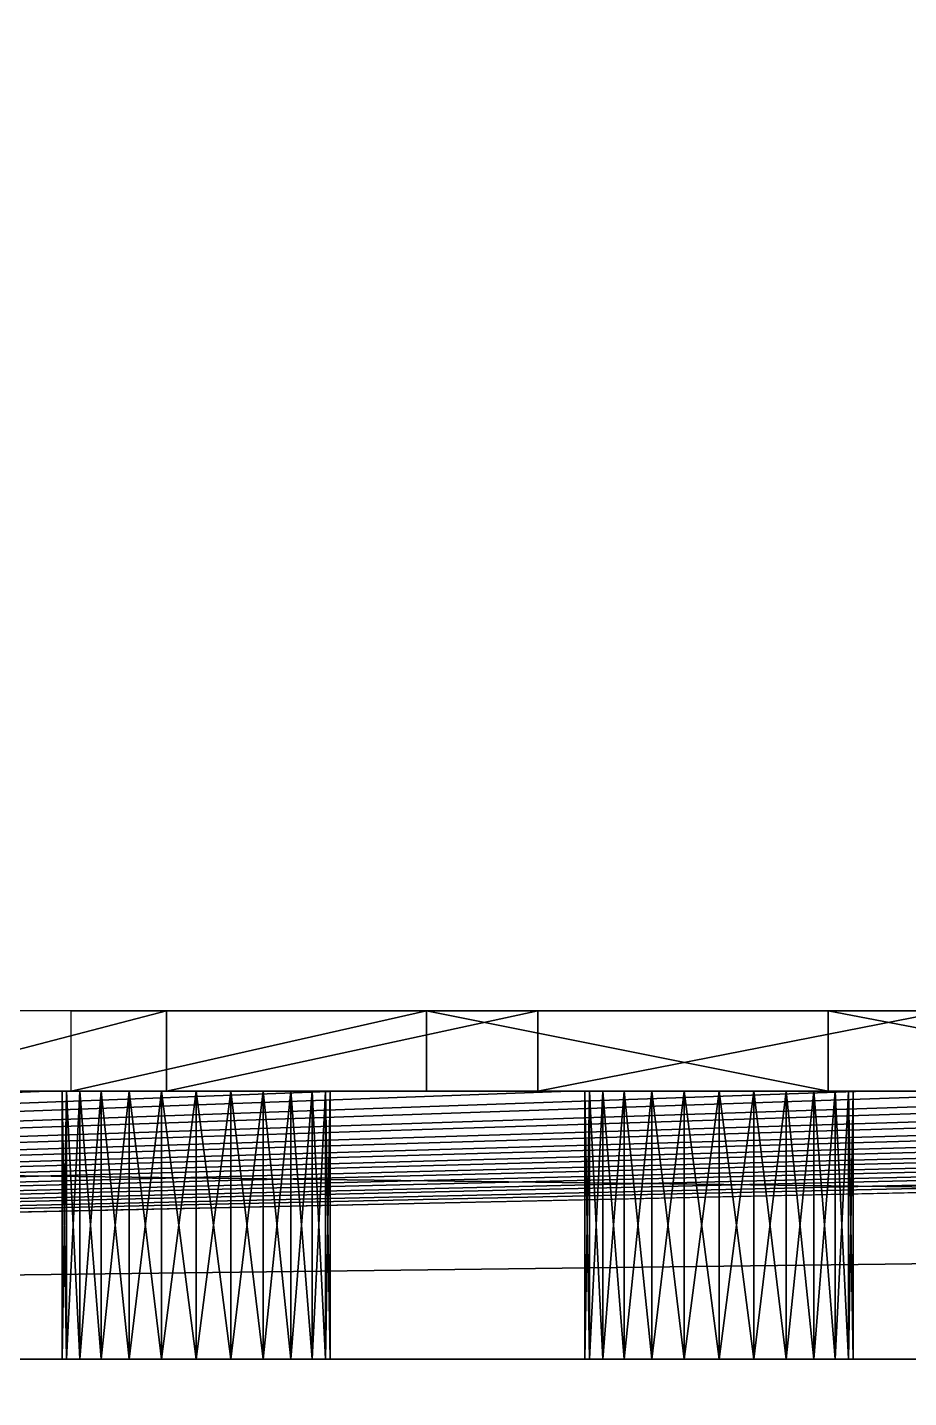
# Model space of a CAD drawing. Extents: x 51.7 to 84.8, y -43.6 to -19.8.
# Drawn here: x 66.655 to 66.984, y -42.044 to -41.533 of the extents above; entities that cross this region are included whole.
import ezdxf

# ---------------------------------------------------------------- set-up
doc = ezdxf.new("R2010")
doc.units = 0
doc.layers.get('0').update_dxf_attribs({"color": 13, "linetype": 'CONTINUOUS'})

# ---------------------------------------------------------------- blocks, each defined once
blk = doc.blocks.new('COMPONENT_1')
for p, q in [((2.52965, 3.6), (2.4429, 3.6)), ((2.63779, 3.6), (2.52965, 3.6)), ((2.52965, 3.6), (2.52965, 3.39)), ((2.72438, 3.6), (2.63779, 3.6)), ((2.63779, 3.39), (2.63779, 3.6)), ((2.8344, 3.6), (2.72438, 3.6)), ((2.72438, 3.6), (2.72438, 3.39)), ((2.91972, 3.6), (2.8344, 3.6)), ((2.8344, 3.39), (2.8344, 3.6)), ((2.57206, 3.4383, 0.1), (2.57206, 3.4383)), ((2.585, 3.44, 0.1), (2.585, 3.44)), ((2.59794, 3.4383, 0.1), (2.59794, 3.4383)), ((2.76706, 3.4383, 0.1), (2.76706, 3.4383)), ((2.78, 3.44, 0.1), (2.78, 3.44)), ((2.79294, 3.4383, 0.1), (2.79294, 3.4383)), ((2.56, 3.4333, 0.1), (2.56, 3.4333)), ((2.61, 3.4333, 0.1), (2.61, 3.4333)), ((2.755, 3.4333, 0.1), (2.755, 3.4333)), ((2.805, 3.4333, 0.1), (2.805, 3.4333)), ((2.54964, 3.42536, 0.1), (2.54964, 3.42536)), ((2.62036, 3.42536, 0.1), (2.62036, 3.42536)), ((2.74464, 3.42536, 0.1), (2.74464, 3.42536)), ((2.81536, 3.42536, 0.1), (2.81536, 3.42536)), ((2.5417, 3.415, 0.1), (2.5417, 3.415)), ((2.6283, 3.415, 0.1), (2.6283, 3.415)), ((2.7367, 3.415, 0.1), (2.7367, 3.415)), ((2.8233, 3.415, 0.1), (2.8233, 3.415)), ((2.5367, 3.40294, 0.1), (2.5367, 3.40294)), ((2.6333, 3.40294, 0.1), (2.6333, 3.40294)), ((2.7317, 3.40294, 0.1), (2.7317, 3.40294)), ((2.8283, 3.40294, 0.1), (2.8283, 3.40294)), ((2.535, 3.39, 0.1), (2.535, 3.39)), ((2.635, 3.39, 0.1), (2.635, 3.39)), ((2.73, 3.39, 0.1), (2.73, 3.39)), ((2.83, 3.39, 0.1), (2.83, 3.39)), ((2.5367, 3.37706, 0.1), (2.5367, 3.37706)), ((2.6333, 3.37706, 0.1), (2.6333, 3.37706)), ((2.7317, 3.37706, 0.1), (2.7317, 3.37706)), ((2.8283, 3.37706, 0.1), (2.8283, 3.37706)), ((2.5417, 3.365, 0.1), (2.5417, 3.365)), ((2.6283, 3.365, 0.1), (2.6283, 3.365)), ((2.7367, 3.365, 0.1), (2.7367, 3.365)), ((2.8233, 3.365, 0.1), (2.8233, 3.365)), ((2.54964, 3.35464, 0.1), (2.54964, 3.35464)), ((2.62036, 3.35464, 0.1), (2.62036, 3.35464)), ((2.74464, 3.35464, 0.1), (2.74464, 3.35464)), ((2.81536, 3.35464, 0.1), (2.81536, 3.35464)), ((2.56, 3.3467, 0.1), (2.56, 3.3467)), ((2.61, 3.3467, 0.1), (2.61, 3.3467)), ((2.755, 3.3467, 0.1), (2.755, 3.3467)), ((2.805, 3.3467, 0.1), (2.805, 3.3467)), ((2.57206, 3.3417, 0.1), (2.57206, 3.3417)), ((2.585, 3.34, 0.1), (2.585, 3.34)), ((2.59794, 3.3417, 0.1), (2.59794, 3.3417)), ((2.76706, 3.3417, 0.1), (2.76706, 3.3417)), ((2.78, 3.34, 0.1), (2.78, 3.34)), ((2.79294, 3.3417, 0.1), (2.79294, 3.3417)), ((0, 0), (8, 0))]:
    blk.add_line(p, q)
at = {"extrusion": (0, 0, -1)}
for centre in [(-2.585, 3.39), (-2.78, 3.39)]:
    blk.add_circle(centre, 0.05, dxfattribs=at)
at = {"color": 68}
mesh = blk.add_polyface(dxfattribs=at)
corners = [(0, 3.6, 0.1), (0.775, 3.6), (0, 3.6), (0.88433, 3.6), (0.97, 3.6), (1.0812, 3.6), (1.16476, 3.6), (1.27408, 3.6), (1.36, 3.6), (1.4718, 3.6), (1.55514, 3.6), (1.66366, 3.6), (1.75007, 3.6), (1.86165, 3.6), (1.9448, 3.6), (2.05318, 3.6), (2.14, 3.6), (2.25011, 3.6), (2.33491, 3.6), (2.4429, 3.6), (2.52965, 3.6), (2.63779, 3.6), (2.72438, 3.6), (2.8344, 3.6), (2.91972, 3.6), (3.03112, 3.6), (3.11479, 3.6), (3.2234, 3.6), (3.31, 3.6), (3.42032, 3.6), (3.5052, 3.6), (3.6136, 3.6), (3.69954, 3.6), (3.81058, 3.6), (3.89538, 3.6), (4.00498, 3.6), (4.09047, 3.6), (4.19887, 3.6), (4.28288, 3.6), (4.39514, 3.6), (4.48097, 3.6), (4.59035, 3.6), (8, 3.6), (8, 3.6, 0.1), (0.775, 3.6, 0.1), (0.88524, 3.6, 0.1), (0.97, 3.6, 0.1), (1.07987, 3.6, 0.1), (1.16476, 3.6, 0.1), (1.275, 3.6, 0.1), (1.36, 3.6, 0.1), (1.47, 3.6, 0.1), (1.55514, 3.6, 0.1), (1.665, 3.6, 0.1), (1.75007, 3.6, 0.1), (1.86, 3.6, 0.1), (1.9448, 3.6, 0.1), (2.055, 3.6, 0.1), (2.13989, 3.6, 0.1), (2.25, 3.6, 0.1), (2.33491, 3.6, 0.1), (2.445, 3.6, 0.1), (2.52965, 3.6, 0.1), (2.64, 3.6, 0.1), (2.72438, 3.6, 0.1), (2.835, 3.6, 0.1), (2.91972, 3.6, 0.1), (3.03, 3.6, 0.1), (3.11479, 3.6, 0.1), (3.225, 3.6, 0.1), (3.31, 3.6, 0.1), (3.42, 3.6, 0.1), (3.5052, 3.6, 0.1), (3.615, 3.6, 0.1), (3.69973, 3.6, 0.1), (3.81, 3.6, 0.1), (3.89455, 3.6, 0.1), (4.005, 3.6, 0.1), (4.08987, 3.6, 0.1), (4.2, 3.6, 0.1), (4.28512, 3.6, 0.1), (4.395, 3.6, 0.1), (4.47965, 3.6, 0.1), (4.595, 3.6, 0.1)]
mesh.append_faces([[corners[k] for k in face] for face in [(0, 1, 2), (43, 82, 83)]], dxfattribs={"vtx0": -1, "color": 68})
mesh.append_faces([[corners[k] for k in face] for face in [(1, 0, 3), (3, 0, 4), (4, 0, 5), (5, 0, 6), (6, 0, 7), (7, 0, 8), (8, 0, 9), (9, 0, 10), (10, 0, 11), (11, 0, 12), (12, 0, 13), (13, 0, 14), (14, 0, 15), (15, 0, 16), (16, 0, 17), (17, 0, 18), (18, 0, 19), (19, 0, 20), (20, 0, 21), (21, 0, 22), (22, 0, 23), (23, 0, 24), (24, 0, 25), (25, 0, 26), (26, 0, 27), (27, 0, 28), (28, 0, 29), (29, 0, 30), (30, 0, 31), (31, 0, 32), (32, 0, 33), (33, 0, 34), (34, 0, 35), (35, 0, 36), (36, 0, 37), (37, 0, 38), (38, 0, 39), (39, 0, 40), (40, 0, 41), (41, 0, 42), (42, 0, 43)]], dxfattribs={"vtx0": -1, "vtx1": -1, "color": 68})
mesh.append_faces([[corners[k] for k in face] for face in [(43, 0, 44), (43, 44, 45), (43, 45, 46), (43, 46, 47), (43, 47, 48), (43, 48, 49), (43, 49, 50), (43, 50, 51), (43, 51, 52), (43, 52, 53), (43, 53, 54), (43, 54, 55), (43, 55, 56), (43, 56, 57), (43, 57, 58), (43, 58, 59), (43, 59, 60), (43, 60, 61), (43, 61, 62), (43, 62, 63), (43, 63, 64), (43, 64, 65), (43, 65, 66), (43, 66, 67), (43, 67, 68), (43, 68, 69), (43, 69, 70), (43, 70, 71), (43, 71, 72), (43, 72, 73), (43, 73, 74), (43, 74, 75), (43, 75, 76), (43, 76, 77), (43, 77, 78), (43, 78, 79), (43, 79, 80), (43, 80, 81), (43, 81, 82)]], dxfattribs={"vtx0": -1, "vtx2": -1, "color": 68})
mesh = blk.add_polyface(dxfattribs=at)
corners = [(0.00944, 3.39), (0, 3.6), (0.01627, 3.44191), (0.03631, 3.49028), (0.06818, 3.53182), (0.10972, 3.56369), (0.15809, 3.58373), (0.21, 3.59056), (0.775, 3.6), (0.26191, 3.58373), (0.31028, 3.56369), (0.35182, 3.53182), (0.38369, 3.49028), (0.40373, 3.44191), (0.41056, 3.39), (0.97, 3.6), (0.88433, 3.39), (0.88433, 3.6), (1.16476, 3.6), (1.0812, 3.39), (1.0812, 3.6), (1.36, 3.6), (1.27408, 3.39), (1.27408, 3.6), (1.55514, 3.6), (1.4718, 3.39), (1.4718, 3.6), (1.75007, 3.6), (1.66366, 3.39), (1.66366, 3.6), (1.9448, 3.6), (1.86165, 3.39), (1.86165, 3.6), (2.14, 3.6), (2.05318, 3.39), (2.05318, 3.6), (2.33491, 3.6), (2.25011, 3.39), (2.25011, 3.6), (2.52965, 3.6), (2.4429, 3.39), (2.4429, 3.6), (0.97596, 3.36037), (0.97093, 3.37477), (0.97, 3.39), (1.17884, 3.34793), (1.17027, 3.36045), (1.16545, 3.37484), (1.16476, 3.39), (1.3661, 3.36034), (1.36101, 3.37475), (1.36, 3.39), (1.56895, 3.34796), (1.56046, 3.36049), (1.55573, 3.37487), (1.55514, 3.39), (1.75612, 3.36035), (1.75105, 3.37476), (1.75007, 3.39), (1.95856, 3.34796), (1.95008, 3.36049), (1.94537, 3.37488), (1.9448, 3.39), (2.1457, 3.36041), (2.14079, 3.37481), (2.14, 3.39), (2.34855, 3.34798), (2.3401, 3.36051), (2.33543, 3.37489), (2.33491, 3.39), (2.52965, 3.39)]
mesh.append_faces([[corners[k] for k in face] for face in [(15, 16, 17), (18, 19, 20), (21, 22, 23), (24, 25, 26), (27, 28, 29), (30, 31, 32), (33, 34, 35), (36, 37, 38), (39, 40, 41)]], dxfattribs={"vtx0": -1, "color": 68})
mesh.append_faces([[corners[k] for k in face] for face in [(0, 1, 2), (2, 1, 3), (3, 1, 4), (4, 1, 5), (5, 1, 6), (6, 1, 7), (7, 8, 9), (9, 8, 10), (10, 8, 11), (11, 8, 12), (12, 8, 13), (13, 8, 14), (42, 16, 43), (43, 16, 44), (44, 16, 15), (45, 19, 46), (46, 19, 47), (47, 19, 48), (48, 19, 18), (49, 22, 50), (50, 22, 51), (51, 22, 21), (52, 25, 53), (53, 25, 54), (54, 25, 55), (55, 25, 24), (56, 28, 57), (57, 28, 58), (58, 28, 27), (59, 31, 60), (60, 31, 61), (61, 31, 62), (62, 31, 30), (63, 34, 64), (64, 34, 65), (65, 34, 33), (66, 37, 67), (67, 37, 68), (68, 37, 69), (69, 37, 36), (70, 40, 39)]], dxfattribs={"vtx0": -1, "vtx1": -1, "color": 68})
mesh.append_faces([[corners[k] for k in face] for face in [(7, 1, 8)]], dxfattribs={"vtx0": -1, "vtx2": -1, "color": 68})
mesh = blk.add_polyface(dxfattribs=at)
corners = [(8, 0), (0.41056, 0.21), (7.79, 0.00944), (7.73809, 0.01627), (7.68972, 0.03631), (3.38023, 3.33209), (7.64818, 0.06818), (3.72598, 3.3382), (3.73996, 3.33209), (3.75506, 3.33), (3.77017, 3.33209), (3.78414, 3.3382), (3.79593, 3.34787), (3.90955, 3.34792), (3.92124, 3.33822), (3.93514, 3.3321), (3.95018, 3.33), (3.96522, 3.3321), (3.97912, 3.33822), (3.99081, 3.34792), (4.11585, 3.33825), (4.12968, 3.3321), (4.14467, 3.33), (4.15966, 3.3321), (4.17349, 3.33825), (4.29793, 3.34782), (4.30981, 3.33817), (4.32385, 3.33208), (4.33901, 3.33), (4.35417, 3.33208), (4.36821, 3.33817), (4.38009, 3.34782), (4.50674, 3.33823), (4.52063, 3.3321), (4.53566, 3.33), (4.55069, 3.3321), (4.56458, 3.33823), (4.59035, 3.39), (7.61631, 0.10972), (7.59627, 0.15809), (7.58944, 0.21), (7.84191, 0.01627), (7.89028, 0.03631), (7.93182, 0.06818), (7.96369, 0.10972), (7.98373, 0.15809), (7.99056, 0.21), (8, 3.6), (7.59627, 3.33809), (7.59627, 0.26191), (7.61631, 0.31028), (7.61631, 3.28972), (7.64818, 0.35182), (7.68972, 3.21631), (7.68972, 0.38369), (7.73809, 0.40373), (7.79, 3.18944), (7.79, 0.41056), (7.84191, 3.19627), (7.84191, 0.40373), (7.89028, 3.21631), (7.89028, 0.38369), (7.93182, 3.24818), (7.93182, 0.35182), (7.96369, 0.31028), (7.98373, 3.33809), (7.98373, 0.26191), (7.99056, 3.39)]
mesh.append_faces([[corners[k] for k in face] for face in [(2, 1, 3), (3, 1, 4), (4, 5, 6), (6, 37, 38), (38, 37, 39), (39, 37, 40), (0, 46, 47), (40, 48, 49), (49, 48, 50), (50, 51, 52), (52, 53, 54), (54, 53, 55), (55, 56, 57), (57, 58, 59), (59, 60, 61), (61, 62, 63), (63, 62, 64), (64, 65, 66), (66, 67, 46)]], dxfattribs={"vtx0": -1, "vtx1": -1, "color": 68})
mesh.append_faces([[corners[k] for k in face] for face in [(0, 1, 2)]], dxfattribs={"vtx0": -1, "vtx1": -1, "vtx2": -1, "color": 68})
mesh.append_faces([[corners[k] for k in face] for face in [(6, 7, 8), (6, 8, 9), (6, 9, 10), (6, 10, 11), (6, 11, 12), (6, 13, 14), (6, 14, 15), (6, 15, 16), (6, 16, 17), (6, 17, 18), (6, 18, 19), (6, 20, 21), (6, 21, 22), (6, 22, 23), (6, 23, 24), (6, 25, 26), (6, 26, 27), (6, 27, 28), (6, 28, 29), (6, 29, 30), (6, 30, 31), (6, 32, 33), (6, 33, 34), (6, 34, 35), (6, 35, 36), (0, 2, 41), (0, 41, 42), (0, 42, 43), (0, 43, 44), (0, 44, 45), (0, 45, 46)]], dxfattribs={"vtx0": -1, "vtx2": -1, "color": 68})
mesh = blk.add_polyface(dxfattribs=at)
corners = [(2.72438, 3.6), (2.63779, 3.39), (2.63779, 3.6), (2.91972, 3.6), (2.8344, 3.39), (2.8344, 3.6), (3.11479, 3.6), (3.03112, 3.39), (3.03112, 3.6), (3.31, 3.6), (3.2234, 3.39), (3.2234, 3.6), (3.5052, 3.6), (3.42032, 3.39), (3.42032, 3.6), (3.69954, 3.6), (3.6136, 3.39), (3.6136, 3.6), (3.89538, 3.6), (3.81058, 3.39), (3.81058, 3.6), (7.68972, 0.03631), (0.87866, 3.36042), (0.88355, 3.37482), (0.88433, 3.39), (1.07524, 3.36037), (1.08027, 3.37477), (1.0812, 3.39), (1.26857, 3.36045), (1.27339, 3.37484), (1.27408, 3.39), (1.47079, 3.37475), (1.4718, 3.39), (1.65834, 3.36049), (1.66307, 3.37487), (1.66366, 3.39), (1.8556, 3.36035), (1.86067, 3.37476), (1.86165, 3.39), (2.55493, 3.33825), (2.4429, 3.39), (2.54334, 3.34797), (2.53487, 3.3605), (2.53019, 3.37489), (2.52965, 3.39), (2.75043, 3.33822), (2.73871, 3.3479), (2.73007, 3.36042), (2.72518, 3.37482), (2.72438, 3.39), (2.9463, 3.33819), (2.93449, 3.34785), (2.92573, 3.36036), (2.92068, 3.37476), (2.91972, 3.39), (3.14025, 3.33824), (3.12863, 3.34795), (3.12012, 3.36048), (3.11539, 3.37487), (3.11479, 3.39), (3.33615, 3.33821), (3.32441, 3.34789), (3.31574, 3.3604), (3.31082, 3.3748), (3.31, 3.39), (3.53058, 3.33825), (3.51897, 3.34796), (3.51048, 3.36049), (3.50577, 3.37488), (3.5052, 3.39), (3.71419, 3.34787), (3.70546, 3.36037), (3.70046, 3.37478), (3.69954, 3.39)]
mesh.append_faces([[corners[k] for k in face] for face in [(0, 1, 2), (3, 4, 5), (6, 7, 8), (9, 10, 11), (12, 13, 14), (15, 16, 17), (18, 19, 20)]], dxfattribs={"vtx0": -1, "color": 68})
mesh.append_faces([[corners[k] for k in face] for face in [(39, 40, 41), (41, 40, 42), (42, 40, 43), (43, 40, 44), (45, 1, 46), (46, 1, 47), (47, 1, 48), (48, 1, 49), (49, 1, 0), (50, 4, 51), (51, 4, 52), (52, 4, 53), (53, 4, 54), (54, 4, 3), (55, 7, 56), (56, 7, 57), (57, 7, 58), (58, 7, 59), (59, 7, 6), (60, 10, 61), (61, 10, 62), (62, 10, 63), (63, 10, 64), (64, 10, 9), (65, 13, 66), (66, 13, 67), (67, 13, 68), (68, 13, 69), (69, 13, 12), (70, 16, 71), (71, 16, 72), (72, 16, 73), (73, 16, 15)]], dxfattribs={"vtx0": -1, "vtx1": -1, "color": 68})
mesh.append_faces([[corners[k] for k in face] for face in [(21, 22, 23), (21, 23, 24), (21, 25, 26), (21, 26, 27), (21, 28, 29), (21, 29, 30), (21, 31, 32), (21, 33, 34), (21, 34, 35), (21, 36, 37), (21, 37, 38)]], dxfattribs={"vtx0": -1, "vtx2": -1, "color": 68})
mesh = blk.add_polyface(dxfattribs=at)
corners = [(4.09047, 3.6), (4.00498, 3.39), (4.00498, 3.6), (4.28288, 3.6), (4.19887, 3.39), (4.19887, 3.6), (4.48097, 3.6), (4.39514, 3.39), (4.39514, 3.6), (7.68972, 0.03631), (2.0479, 3.36049), (2.05261, 3.37488), (2.05318, 3.39), (2.16607, 3.33821), (2.24441, 3.36041), (2.24932, 3.37481), (2.25011, 3.39), (2.36013, 3.33826), (2.43771, 3.36051), (2.44238, 3.37489), (2.4429, 3.39), (2.55493, 3.33825), (2.63257, 3.3605), (2.63725, 3.37489), (2.63779, 3.39), (2.75043, 3.33822), (2.82873, 3.36042), (2.83363, 3.37482), (2.8344, 3.39), (2.9463, 3.33819), (3.02511, 3.36036), (3.03016, 3.37476), (3.03112, 3.39), (3.14025, 3.33824), (3.21806, 3.36048), (3.2228, 3.37487), (3.2234, 3.39), (3.33615, 3.33821), (7.64818, 0.06818), (3.39417, 3.33821), (3.40591, 3.34789), (3.41457, 3.3604), (3.4195, 3.3748), (3.42032, 3.39), (3.53058, 3.33825), (3.58822, 3.33825), (3.59983, 3.34796), (3.60832, 3.36049), (3.61303, 3.37488), (3.6136, 3.39), (3.71419, 3.34787), (3.72598, 3.3382), (3.90955, 3.34792), (3.81058, 3.39), (3.90095, 3.36044), (3.89611, 3.37483), (3.89538, 3.39), (3.89538, 3.6), (4.10424, 3.34796), (4.09575, 3.36049), (4.09104, 3.37488), (4.09047, 3.39), (4.29793, 3.34782), (4.28909, 3.36032), (4.28395, 3.37473), (4.28288, 3.39), (4.49507, 3.34793), (4.48649, 3.36045), (4.48167, 3.37484), (4.48097, 3.39)]
mesh.append_faces([[corners[k] for k in face] for face in [(0, 1, 2), (3, 4, 5), (6, 7, 8)]], dxfattribs={"vtx0": -1, "color": 68})
mesh.append_faces([[corners[k] for k in face] for face in [(52, 53, 54), (54, 53, 55), (55, 53, 56), (56, 53, 57), (58, 1, 59), (59, 1, 60), (60, 1, 61), (61, 1, 0), (62, 4, 63), (63, 4, 64), (64, 4, 65), (65, 4, 3), (66, 7, 67), (67, 7, 68), (68, 7, 69), (69, 7, 6)]], dxfattribs={"vtx0": -1, "vtx1": -1, "color": 68})
mesh.append_faces([[corners[k] for k in face] for face in [(9, 12, 13), (9, 16, 17), (9, 20, 21), (9, 24, 25), (9, 28, 29), (9, 32, 33), (9, 36, 37), (38, 43, 44), (38, 49, 50)]], dxfattribs={"vtx0": -1, "vtx1": -1, "vtx2": -1, "color": 68})
mesh.append_faces([[corners[k] for k in face] for face in [(9, 10, 11), (9, 11, 12), (9, 14, 15), (9, 15, 16), (9, 18, 19), (9, 19, 20), (9, 22, 23), (9, 23, 24), (9, 26, 27), (9, 27, 28), (9, 30, 31), (9, 31, 32), (9, 34, 35), (9, 35, 36), (38, 39, 40), (38, 40, 41), (38, 41, 42), (38, 42, 43), (38, 45, 46), (38, 46, 47), (38, 47, 48), (38, 48, 49), (38, 50, 51)]], dxfattribs={"vtx0": -1, "vtx2": -1, "color": 68})
at = {"color": 42}
mesh = blk.add_polyface(dxfattribs=at)
corners = [(2.52965, 3.6), (2.5417, 3.415), (2.52965, 3.39), (2.63779, 3.6), (2.5367, 3.40294), (2.53019, 3.37489), (2.535, 3.39), (2.53487, 3.3605), (2.54964, 3.42536), (2.56, 3.4333), (2.57206, 3.4383), (2.585, 3.44), (2.59794, 3.4383), (2.61, 3.4333), (2.62036, 3.42536), (2.6283, 3.415), (2.6333, 3.40294), (2.635, 3.39), (2.63725, 3.37489), (2.63779, 3.39), (2.5367, 3.37706), (2.54334, 3.34797), (2.5417, 3.365), (2.54964, 3.35464), (2.55493, 3.33825), (2.56, 3.3467), (2.56874, 3.3321), (2.57206, 3.3417), (2.58372, 3.33), (2.585, 3.34), (2.5987, 3.3321), (2.59794, 3.3417), (2.61, 3.3467), (2.61251, 3.33825), (2.62036, 3.35464), (2.6241, 3.34797), (2.6283, 3.365), (2.63257, 3.3605), (2.6333, 3.37706)]
mesh.append_faces([[corners[k] for k in face] for face in [(18, 3, 19)]], dxfattribs={"vtx0": -1, "color": 42})
mesh.append_faces([[corners[k] for k in face] for face in [(0, 1, 2), (2, 4, 5), (5, 6, 7), (1, 3, 8), (8, 3, 9), (9, 3, 10), (10, 3, 11), (11, 3, 12), (12, 3, 13), (13, 3, 14), (14, 3, 15), (15, 3, 16), (16, 3, 17), (7, 20, 21), (20, 7, 6), (21, 23, 24), (24, 25, 26), (26, 27, 28), (28, 29, 30), (30, 32, 33), (33, 34, 35), (35, 36, 37), (37, 38, 18)]], dxfattribs={"vtx0": -1, "vtx1": -1, "color": 42})
mesh.append_faces([[corners[k] for k in face] for face in [(17, 3, 18)]], dxfattribs={"vtx0": -1, "vtx1": -1, "vtx2": -1, "color": 42})
mesh.append_faces([[corners[k] for k in face] for face in [(1, 0, 3), (2, 1, 4), (5, 4, 6), (21, 20, 22), (21, 22, 23), (24, 23, 25), (26, 25, 27), (28, 27, 29), (30, 29, 31), (30, 31, 32), (33, 32, 34), (35, 34, 36), (37, 36, 38), (18, 38, 17)]], dxfattribs={"vtx0": -1, "vtx2": -1, "color": 42})
mesh = blk.add_polyface(dxfattribs=at)
corners = [(2.72438, 3.6), (2.7367, 3.415), (2.72438, 3.39), (2.8344, 3.6), (2.7317, 3.40294), (2.72518, 3.37482), (2.73, 3.39), (2.74464, 3.42536), (2.755, 3.4333), (2.76706, 3.4383), (2.78, 3.44), (2.79294, 3.4383), (2.805, 3.4333), (2.81536, 3.42536), (2.8233, 3.415), (2.8283, 3.40294), (2.83, 3.39), (2.83363, 3.37482), (2.8344, 3.39), (2.73007, 3.36042), (2.7317, 3.37706), (2.73871, 3.3479), (2.7367, 3.365), (2.74464, 3.35464), (2.75043, 3.33822), (2.755, 3.3467), (2.76434, 3.33209), (2.76706, 3.3417), (2.7794, 3.33), (2.78, 3.34), (2.79446, 3.33209), (2.79294, 3.3417), (2.805, 3.3467), (2.80838, 3.33822), (2.81536, 3.35464), (2.8201, 3.3479), (2.8233, 3.365), (2.82873, 3.36042), (2.8283, 3.37706)]
mesh.append_faces([[corners[k] for k in face] for face in [(17, 3, 18)]], dxfattribs={"vtx0": -1, "color": 42})
mesh.append_faces([[corners[k] for k in face] for face in [(0, 1, 2), (2, 4, 5), (1, 3, 7), (7, 3, 8), (8, 3, 9), (9, 3, 10), (10, 3, 11), (11, 3, 12), (12, 3, 13), (13, 3, 14), (14, 3, 15), (15, 3, 16), (19, 20, 21), (21, 23, 24), (24, 25, 26), (26, 27, 28), (28, 29, 30), (30, 32, 33), (33, 34, 35), (35, 36, 37), (37, 16, 17)]], dxfattribs={"vtx0": -1, "vtx1": -1, "color": 42})
mesh.append_faces([[corners[k] for k in face] for face in [(16, 3, 17)]], dxfattribs={"vtx0": -1, "vtx1": -1, "vtx2": -1, "color": 42})
mesh.append_faces([[corners[k] for k in face] for face in [(1, 0, 3), (2, 1, 4), (5, 4, 6), (6, 19, 5), (19, 6, 20), (21, 20, 22), (21, 22, 23), (24, 23, 25), (26, 25, 27), (28, 27, 29), (30, 29, 31), (30, 31, 32), (33, 32, 34), (35, 34, 36), (37, 36, 38), (37, 38, 16)]], dxfattribs={"vtx0": -1, "vtx2": -1, "color": 42})
mesh = blk.add_polyface()
corners = [(2.57206, 3.4383, 0.1), (2.56, 3.4333), (2.57206, 3.4383), (2.56, 3.4333, 0.1)]
mesh.append_faces([[corners[k] for k in face] for face in [(0, 1, 2), (1, 0, 3)]], dxfattribs={"vtx0": -1})
mesh = blk.add_polyface()
corners = [(2.585, 3.44, 0.1), (2.57206, 3.4383), (2.585, 3.44), (2.57206, 3.4383, 0.1)]
mesh.append_faces([[corners[k] for k in face] for face in [(0, 1, 2), (1, 0, 3)]], dxfattribs={"vtx0": -1})
mesh = blk.add_polyface()
corners = [(2.59794, 3.4383, 0.1), (2.585, 3.44), (2.59794, 3.4383), (2.585, 3.44, 0.1)]
mesh.append_faces([[corners[k] for k in face] for face in [(0, 1, 2), (1, 0, 3)]], dxfattribs={"vtx0": -1})
mesh = blk.add_polyface()
corners = [(2.61, 3.4333, 0.1), (2.59794, 3.4383), (2.61, 3.4333), (2.59794, 3.4383, 0.1)]
mesh.append_faces([[corners[k] for k in face] for face in [(0, 1, 2), (1, 0, 3)]], dxfattribs={"vtx0": -1})
mesh = blk.add_polyface()
corners = [(2.76706, 3.4383, 0.1), (2.755, 3.4333), (2.76706, 3.4383), (2.755, 3.4333, 0.1)]
mesh.append_faces([[corners[k] for k in face] for face in [(0, 1, 2), (1, 0, 3)]], dxfattribs={"vtx0": -1})
mesh = blk.add_polyface()
corners = [(2.78, 3.44, 0.1), (2.76706, 3.4383), (2.78, 3.44), (2.76706, 3.4383, 0.1)]
mesh.append_faces([[corners[k] for k in face] for face in [(0, 1, 2), (1, 0, 3)]], dxfattribs={"vtx0": -1})
mesh = blk.add_polyface()
corners = [(2.79294, 3.4383, 0.1), (2.78, 3.44), (2.79294, 3.4383), (2.78, 3.44, 0.1)]
mesh.append_faces([[corners[k] for k in face] for face in [(0, 1, 2), (1, 0, 3)]], dxfattribs={"vtx0": -1})
mesh = blk.add_polyface()
corners = [(2.805, 3.4333, 0.1), (2.79294, 3.4383), (2.805, 3.4333), (2.79294, 3.4383, 0.1)]
mesh.append_faces([[corners[k] for k in face] for face in [(0, 1, 2), (1, 0, 3)]], dxfattribs={"vtx0": -1})
mesh = blk.add_polyface()
corners = [(2.56, 3.4333, 0.1), (2.54964, 3.42536), (2.56, 3.4333), (2.54964, 3.42536, 0.1)]
mesh.append_faces([[corners[k] for k in face] for face in [(0, 1, 2), (1, 0, 3)]], dxfattribs={"vtx0": -1})
mesh = blk.add_polyface()
corners = [(2.62036, 3.42536, 0.1), (2.61, 3.4333), (2.62036, 3.42536), (2.61, 3.4333, 0.1)]
mesh.append_faces([[corners[k] for k in face] for face in [(0, 1, 2), (1, 0, 3)]], dxfattribs={"vtx0": -1})
mesh = blk.add_polyface()
corners = [(2.755, 3.4333, 0.1), (2.74464, 3.42536), (2.755, 3.4333), (2.74464, 3.42536, 0.1)]
mesh.append_faces([[corners[k] for k in face] for face in [(0, 1, 2), (1, 0, 3)]], dxfattribs={"vtx0": -1})
mesh = blk.add_polyface()
corners = [(2.81536, 3.42536, 0.1), (2.805, 3.4333), (2.81536, 3.42536), (2.805, 3.4333, 0.1)]
mesh.append_faces([[corners[k] for k in face] for face in [(0, 1, 2), (1, 0, 3)]], dxfattribs={"vtx0": -1})
mesh = blk.add_polyface()
corners = [(2.54964, 3.42536), (2.5417, 3.415, 0.1), (2.5417, 3.415), (2.54964, 3.42536, 0.1)]
mesh.append_faces([[corners[k] for k in face] for face in [(0, 1, 2), (1, 0, 3)]], dxfattribs={"vtx0": -1})
mesh = blk.add_polyface()
corners = [(2.62036, 3.42536, 0.1), (2.6283, 3.415), (2.6283, 3.415, 0.1), (2.62036, 3.42536)]
mesh.append_faces([[corners[k] for k in face] for face in [(0, 1, 2), (1, 0, 3)]], dxfattribs={"vtx0": -1})
mesh = blk.add_polyface()
corners = [(2.74464, 3.42536), (2.7367, 3.415, 0.1), (2.7367, 3.415), (2.74464, 3.42536, 0.1)]
mesh.append_faces([[corners[k] for k in face] for face in [(0, 1, 2), (1, 0, 3)]], dxfattribs={"vtx0": -1})
mesh = blk.add_polyface()
corners = [(2.81536, 3.42536, 0.1), (2.8233, 3.415), (2.8233, 3.415, 0.1), (2.81536, 3.42536)]
mesh.append_faces([[corners[k] for k in face] for face in [(0, 1, 2), (1, 0, 3)]], dxfattribs={"vtx0": -1})
mesh = blk.add_polyface()
corners = [(2.5417, 3.415), (2.5367, 3.40294, 0.1), (2.5367, 3.40294), (2.5417, 3.415, 0.1)]
mesh.append_faces([[corners[k] for k in face] for face in [(0, 1, 2), (1, 0, 3)]], dxfattribs={"vtx0": -1})
mesh = blk.add_polyface()
corners = [(2.6283, 3.415, 0.1), (2.6333, 3.40294), (2.6333, 3.40294, 0.1), (2.6283, 3.415)]
mesh.append_faces([[corners[k] for k in face] for face in [(0, 1, 2), (1, 0, 3)]], dxfattribs={"vtx0": -1})
mesh = blk.add_polyface()
corners = [(2.7367, 3.415), (2.7317, 3.40294, 0.1), (2.7317, 3.40294), (2.7367, 3.415, 0.1)]
mesh.append_faces([[corners[k] for k in face] for face in [(0, 1, 2), (1, 0, 3)]], dxfattribs={"vtx0": -1})
mesh = blk.add_polyface()
corners = [(2.8233, 3.415, 0.1), (2.8283, 3.40294), (2.8283, 3.40294, 0.1), (2.8233, 3.415)]
mesh.append_faces([[corners[k] for k in face] for face in [(0, 1, 2), (1, 0, 3)]], dxfattribs={"vtx0": -1})
mesh = blk.add_polyface()
corners = [(2.5367, 3.40294), (2.535, 3.39, 0.1), (2.535, 3.39), (2.5367, 3.40294, 0.1)]
mesh.append_faces([[corners[k] for k in face] for face in [(0, 1, 2), (1, 0, 3)]], dxfattribs={"vtx0": -1})
mesh = blk.add_polyface()
corners = [(2.6333, 3.40294, 0.1), (2.635, 3.39), (2.635, 3.39, 0.1), (2.6333, 3.40294)]
mesh.append_faces([[corners[k] for k in face] for face in [(0, 1, 2), (1, 0, 3)]], dxfattribs={"vtx0": -1})
mesh = blk.add_polyface()
corners = [(2.7317, 3.40294), (2.73, 3.39, 0.1), (2.73, 3.39), (2.7317, 3.40294, 0.1)]
mesh.append_faces([[corners[k] for k in face] for face in [(0, 1, 2), (1, 0, 3)]], dxfattribs={"vtx0": -1})
mesh = blk.add_polyface()
corners = [(2.8283, 3.40294, 0.1), (2.83, 3.39), (2.83, 3.39, 0.1), (2.8283, 3.40294)]
mesh.append_faces([[corners[k] for k in face] for face in [(0, 1, 2), (1, 0, 3)]], dxfattribs={"vtx0": -1})
at = {"color": 68}
mesh = blk.add_polyface(dxfattribs=at)
corners = [(0, 0), (0.21, 0.00944), (8, 0), (0.26191, 0.01627), (0.31028, 0.03631), (0.35182, 0.06818), (0.38369, 0.10972), (0.40373, 0.15809), (0.41056, 0.21), (7.68972, 0.03631), (0.80035, 3.33822), (0.81427, 3.33209), (0.82933, 3.33), (0.84439, 3.33209), (0.85831, 3.33822), (0.87003, 3.3479), (0.87866, 3.36042), (0.88433, 3.39), (0.9965, 3.33819), (1.01049, 3.33209), (1.0256, 3.33), (1.04071, 3.33209), (1.0547, 3.33819), (1.0665, 3.34786), (1.07524, 3.36037), (1.0812, 3.39), (1.19051, 3.33823), (1.20439, 3.3321), (1.21942, 3.33), (1.23445, 3.3321), (1.24833, 3.33823), (1.26, 3.34793), (1.26857, 3.36045), (1.27408, 3.39), (1.38674, 3.33818), (1.40076, 3.33208), (1.4159, 3.33), (1.43104, 3.33208), (1.44505, 3.33818), (1.4569, 3.34784), (1.4657, 3.36034), (1.47079, 3.37475), (1.4718, 3.39), (1.58057, 3.33825), (1.59441, 3.3321), (1.6094, 3.33), (1.62439, 3.3321), (1.63823, 3.33825), (1.64985, 3.34796), (1.65834, 3.36049), (1.66366, 3.39), (1.77672, 3.33819), (1.79073, 3.33209), (1.80586, 3.33), (1.82099, 3.33209), (1.83499, 3.33819), (1.84682, 3.34785), (1.8556, 3.36035), (1.86165, 3.39), (1.97017, 3.33825)]
mesh.append_faces([[corners[k] for k in face] for face in [(0, 1, 2)]], dxfattribs={"vtx0": -1, "vtx1": -1, "color": 68})
mesh.append_faces([[corners[k] for k in face] for face in [(9, 8, 10), (9, 17, 18), (9, 25, 26), (9, 33, 34), (9, 42, 43), (9, 50, 51), (9, 58, 59)]], dxfattribs={"vtx0": -1, "vtx1": -1, "vtx2": -1, "color": 68})
mesh.append_faces([[corners[k] for k in face] for face in [(2, 1, 3), (2, 3, 4), (2, 4, 5), (2, 5, 6), (2, 6, 7), (2, 7, 8), (9, 10, 11), (9, 11, 12), (9, 12, 13), (9, 13, 14), (9, 14, 15), (9, 15, 16), (9, 18, 19), (9, 19, 20), (9, 20, 21), (9, 21, 22), (9, 22, 23), (9, 23, 24), (9, 26, 27), (9, 27, 28), (9, 28, 29), (9, 29, 30), (9, 30, 31), (9, 31, 32), (9, 34, 35), (9, 35, 36), (9, 36, 37), (9, 37, 38), (9, 38, 39), (9, 39, 40), (9, 40, 41), (9, 43, 44), (9, 44, 45), (9, 45, 46), (9, 46, 47), (9, 47, 48), (9, 48, 49), (9, 51, 52), (9, 52, 53), (9, 53, 54), (9, 54, 55), (9, 55, 56), (9, 56, 57)]], dxfattribs={"vtx0": -1, "vtx2": -1, "color": 68})
mesh = blk.add_polyface()
corners = [(2.535, 3.39), (2.5367, 3.37706, 0.1), (2.5367, 3.37706), (2.535, 3.39, 0.1)]
mesh.append_faces([[corners[k] for k in face] for face in [(0, 1, 2), (1, 0, 3)]], dxfattribs={"vtx0": -1})
mesh = blk.add_polyface()
corners = [(2.635, 3.39, 0.1), (2.6333, 3.37706), (2.6333, 3.37706, 0.1), (2.635, 3.39)]
mesh.append_faces([[corners[k] for k in face] for face in [(0, 1, 2), (1, 0, 3)]], dxfattribs={"vtx0": -1})
mesh = blk.add_polyface()
corners = [(2.73, 3.39), (2.7317, 3.37706, 0.1), (2.7317, 3.37706), (2.73, 3.39, 0.1)]
mesh.append_faces([[corners[k] for k in face] for face in [(0, 1, 2), (1, 0, 3)]], dxfattribs={"vtx0": -1})
mesh = blk.add_polyface()
corners = [(2.83, 3.39, 0.1), (2.8283, 3.37706), (2.8283, 3.37706, 0.1), (2.83, 3.39)]
mesh.append_faces([[corners[k] for k in face] for face in [(0, 1, 2), (1, 0, 3)]], dxfattribs={"vtx0": -1})
mesh = blk.add_polyface()
corners = [(2.5367, 3.37706), (2.5417, 3.365, 0.1), (2.5417, 3.365), (2.5367, 3.37706, 0.1)]
mesh.append_faces([[corners[k] for k in face] for face in [(0, 1, 2), (1, 0, 3)]], dxfattribs={"vtx0": -1})
mesh = blk.add_polyface()
corners = [(2.6333, 3.37706, 0.1), (2.6283, 3.365), (2.6283, 3.365, 0.1), (2.6333, 3.37706)]
mesh.append_faces([[corners[k] for k in face] for face in [(0, 1, 2), (1, 0, 3)]], dxfattribs={"vtx0": -1})
mesh = blk.add_polyface()
corners = [(2.7317, 3.37706), (2.7367, 3.365, 0.1), (2.7367, 3.365), (2.7317, 3.37706, 0.1)]
mesh.append_faces([[corners[k] for k in face] for face in [(0, 1, 2), (1, 0, 3)]], dxfattribs={"vtx0": -1})
mesh = blk.add_polyface()
corners = [(2.8283, 3.37706, 0.1), (2.8233, 3.365), (2.8233, 3.365, 0.1), (2.8283, 3.37706)]
mesh.append_faces([[corners[k] for k in face] for face in [(0, 1, 2), (1, 0, 3)]], dxfattribs={"vtx0": -1})
mesh = blk.add_polyface()
corners = [(2.5417, 3.365), (2.54964, 3.35464, 0.1), (2.54964, 3.35464), (2.5417, 3.365, 0.1)]
mesh.append_faces([[corners[k] for k in face] for face in [(0, 1, 2), (1, 0, 3)]], dxfattribs={"vtx0": -1})
mesh = blk.add_polyface()
corners = [(2.6283, 3.365, 0.1), (2.62036, 3.35464), (2.62036, 3.35464, 0.1), (2.6283, 3.365)]
mesh.append_faces([[corners[k] for k in face] for face in [(0, 1, 2), (1, 0, 3)]], dxfattribs={"vtx0": -1})
mesh = blk.add_polyface()
corners = [(2.7367, 3.365), (2.74464, 3.35464, 0.1), (2.74464, 3.35464), (2.7367, 3.365, 0.1)]
mesh.append_faces([[corners[k] for k in face] for face in [(0, 1, 2), (1, 0, 3)]], dxfattribs={"vtx0": -1})
mesh = blk.add_polyface()
corners = [(2.8233, 3.365, 0.1), (2.81536, 3.35464), (2.81536, 3.35464, 0.1), (2.8233, 3.365)]
mesh.append_faces([[corners[k] for k in face] for face in [(0, 1, 2), (1, 0, 3)]], dxfattribs={"vtx0": -1})
mesh = blk.add_polyface(dxfattribs=at)
corners = [(7.68972, 0.03631), (1.97017, 3.33825), (1.984, 3.3321), (1.99899, 3.33), (2.01398, 3.3321), (2.02781, 3.33825), (2.03941, 3.34796), (2.0479, 3.36049), (2.16607, 3.33821), (2.17999, 3.33209), (2.19505, 3.33), (2.21012, 3.33209), (2.22404, 3.33821), (2.23577, 3.3479), (2.24441, 3.36041), (2.36013, 3.33826), (2.37394, 3.3321), (2.38891, 3.33), (2.40388, 3.3321), (2.41769, 3.33826), (2.42927, 3.34798), (2.43771, 3.36051), (2.55493, 3.33825), (2.56874, 3.3321), (2.58372, 3.33), (2.5987, 3.3321), (2.61251, 3.33825), (2.6241, 3.34797), (2.63257, 3.3605), (2.75043, 3.33822), (2.76434, 3.33209), (2.7794, 3.33), (2.79446, 3.33209), (2.80838, 3.33822), (2.8201, 3.3479), (2.82873, 3.36042), (2.9463, 3.33819), (2.9603, 3.33209), (2.97542, 3.33), (2.99054, 3.33209), (3.00454, 3.33819), (3.01635, 3.34785), (3.02511, 3.36036), (3.14025, 3.33824), (3.15409, 3.3321), (3.16909, 3.33), (3.18409, 3.3321), (3.19793, 3.33824), (3.20955, 3.34795), (3.21806, 3.36048), (3.33615, 3.33821), (3.35008, 3.33209), (3.36516, 3.33), (3.38023, 3.33209), (7.64818, 0.06818), (3.39417, 3.33821), (3.53058, 3.33825), (3.54441, 3.3321), (3.5594, 3.33), (3.57439, 3.3321), (3.58822, 3.33825)]
mesh.append_faces([[corners[k] for k in face] for face in [(0, 1, 2), (0, 2, 3), (0, 3, 4), (0, 4, 5), (0, 5, 6), (0, 6, 7), (0, 8, 9), (0, 9, 10), (0, 10, 11), (0, 11, 12), (0, 12, 13), (0, 13, 14), (0, 15, 16), (0, 16, 17), (0, 17, 18), (0, 18, 19), (0, 19, 20), (0, 20, 21), (0, 22, 23), (0, 23, 24), (0, 24, 25), (0, 25, 26), (0, 26, 27), (0, 27, 28), (0, 29, 30), (0, 30, 31), (0, 31, 32), (0, 32, 33), (0, 33, 34), (0, 34, 35), (0, 36, 37), (0, 37, 38), (0, 38, 39), (0, 39, 40), (0, 40, 41), (0, 41, 42), (0, 43, 44), (0, 44, 45), (0, 45, 46), (0, 46, 47), (0, 47, 48), (0, 48, 49), (0, 50, 51), (0, 51, 52), (0, 52, 53), (54, 53, 55), (54, 56, 57), (54, 57, 58), (54, 58, 59), (54, 59, 60)]], dxfattribs={"vtx0": -1, "vtx2": -1, "color": 68})
mesh = blk.add_polyface()
corners = [(2.54964, 3.35464, 0.1), (2.56, 3.3467), (2.54964, 3.35464), (2.56, 3.3467, 0.1)]
mesh.append_faces([[corners[k] for k in face] for face in [(0, 1, 2), (1, 0, 3)]], dxfattribs={"vtx0": -1})
mesh = blk.add_polyface()
corners = [(2.61, 3.3467, 0.1), (2.62036, 3.35464), (2.61, 3.3467), (2.62036, 3.35464, 0.1)]
mesh.append_faces([[corners[k] for k in face] for face in [(0, 1, 2), (1, 0, 3)]], dxfattribs={"vtx0": -1})
mesh = blk.add_polyface()
corners = [(2.74464, 3.35464, 0.1), (2.755, 3.3467), (2.74464, 3.35464), (2.755, 3.3467, 0.1)]
mesh.append_faces([[corners[k] for k in face] for face in [(0, 1, 2), (1, 0, 3)]], dxfattribs={"vtx0": -1})
mesh = blk.add_polyface()
corners = [(2.805, 3.3467, 0.1), (2.81536, 3.35464), (2.805, 3.3467), (2.81536, 3.35464, 0.1)]
mesh.append_faces([[corners[k] for k in face] for face in [(0, 1, 2), (1, 0, 3)]], dxfattribs={"vtx0": -1})
mesh = blk.add_polyface()
corners = [(2.56, 3.3467, 0.1), (2.57206, 3.3417), (2.56, 3.3467), (2.57206, 3.3417, 0.1)]
mesh.append_faces([[corners[k] for k in face] for face in [(0, 1, 2), (1, 0, 3)]], dxfattribs={"vtx0": -1})
mesh = blk.add_polyface()
corners = [(2.59794, 3.3417, 0.1), (2.61, 3.3467), (2.59794, 3.3417), (2.61, 3.3467, 0.1)]
mesh.append_faces([[corners[k] for k in face] for face in [(0, 1, 2), (1, 0, 3)]], dxfattribs={"vtx0": -1})
mesh = blk.add_polyface()
corners = [(2.755, 3.3467, 0.1), (2.76706, 3.3417), (2.755, 3.3467), (2.76706, 3.3417, 0.1)]
mesh.append_faces([[corners[k] for k in face] for face in [(0, 1, 2), (1, 0, 3)]], dxfattribs={"vtx0": -1})
mesh = blk.add_polyface()
corners = [(2.79294, 3.3417, 0.1), (2.805, 3.3467), (2.79294, 3.3417), (2.805, 3.3467, 0.1)]
mesh.append_faces([[corners[k] for k in face] for face in [(0, 1, 2), (1, 0, 3)]], dxfattribs={"vtx0": -1})
mesh = blk.add_polyface()
corners = [(2.57206, 3.3417, 0.1), (2.585, 3.34), (2.57206, 3.3417), (2.585, 3.34, 0.1)]
mesh.append_faces([[corners[k] for k in face] for face in [(0, 1, 2), (1, 0, 3)]], dxfattribs={"vtx0": -1})
mesh = blk.add_polyface()
corners = [(2.585, 3.34, 0.1), (2.59794, 3.3417), (2.585, 3.34), (2.59794, 3.3417, 0.1)]
mesh.append_faces([[corners[k] for k in face] for face in [(0, 1, 2), (1, 0, 3)]], dxfattribs={"vtx0": -1})
mesh = blk.add_polyface()
corners = [(2.76706, 3.3417, 0.1), (2.78, 3.34), (2.76706, 3.3417), (2.78, 3.34, 0.1)]
mesh.append_faces([[corners[k] for k in face] for face in [(0, 1, 2), (1, 0, 3)]], dxfattribs={"vtx0": -1})
mesh = blk.add_polyface()
corners = [(2.78, 3.34, 0.1), (2.79294, 3.3417), (2.78, 3.34), (2.79294, 3.3417, 0.1)]
mesh.append_faces([[corners[k] for k in face] for face in [(0, 1, 2), (1, 0, 3)]], dxfattribs={"vtx0": -1})
mesh = blk.add_polyface(dxfattribs=at)
corners = [(8, 0, 0.1), (0, 0), (8, 0), (0, 0, 0.1)]
mesh.append_faces([[corners[k] for k in face] for face in [(0, 1, 2), (1, 0, 3)]], dxfattribs={"vtx0": -1, "color": 68})
blk = doc.blocks.new('COMPONENT_2__1')
for p, q in [((42.3855, 23.33202), (42.3855, 23.33202, -0.03)), ((42.24702, 23.25883), (42.24702, 23.25883, -0.03)), ((42.34403, 22.22414), (42.34403, 22.22414, -0.03)), ((42.4937, 22.17797), (42.4937, 22.17797, -0.03))]:
    blk.add_line(p, q)
blk.add_circle((42.59421, 22.76949), 0.6)
at = {"color": 42}
blk.add_blockref('COMPONENT_1', (39.67305, 21.23557), dxfattribs=at)
at = {"color": 179}
mesh = blk.add_polyface(dxfattribs=at)
corners = [(42.03168, 22.56077), (42.00269, 22.87), (41.99683, 22.71348), (42.04886, 23.01967), (42.10487, 22.42229), (42.1322, 23.15229), (42.21141, 22.30747), (42.24702, 23.25883), (42.34403, 22.22414), (42.3855, 23.33202), (42.4937, 22.17797), (42.5382, 23.36687), (42.65022, 22.17211), (42.69472, 23.36101), (42.80293, 22.20696), (42.8444, 23.31484), (42.94141, 22.28015), (42.97702, 23.2315), (43.05623, 22.38668), (43.08355, 23.11668), (43.13956, 22.5193), (43.15674, 22.9782), (43.18573, 22.66898), (43.19159, 22.8255)]
mesh.append_faces([[corners[k] for k in face] for face in [(0, 1, 2), (21, 22, 23)]], dxfattribs={"vtx0": -1, "color": 179})
mesh.append_faces([[corners[k] for k in face] for face in [(1, 0, 3), (3, 4, 5), (5, 6, 7), (7, 8, 9), (9, 10, 11), (11, 12, 13), (13, 14, 15), (15, 16, 17), (17, 18, 19), (19, 20, 21)]], dxfattribs={"vtx0": -1, "vtx1": -1, "color": 179})
mesh.append_faces([[corners[k] for k in face] for face in [(3, 0, 4), (5, 4, 6), (7, 6, 8), (9, 8, 10), (11, 10, 12), (13, 12, 14), (15, 14, 16), (17, 16, 18), (19, 18, 20), (21, 20, 22)]], dxfattribs={"vtx0": -1, "vtx2": -1, "color": 179})
mesh = blk.add_polyface(dxfattribs=at)
corners = [(42.3855, 23.33202), (42.5382, 23.36687, -0.03), (42.3855, 23.33202, -0.03), (42.5382, 23.36687)]
mesh.append_faces([[corners[k] for k in face] for face in [(0, 1, 2), (1, 0, 3)]], dxfattribs={"vtx0": -1, "color": 179})
mesh = blk.add_polyface(dxfattribs=at)
corners = [(42.24702, 23.25883), (42.3855, 23.33202, -0.03), (42.24702, 23.25883, -0.03), (42.3855, 23.33202)]
mesh.append_faces([[corners[k] for k in face] for face in [(0, 1, 2), (1, 0, 3)]], dxfattribs={"vtx0": -1, "color": 179})
mesh = blk.add_polyface(dxfattribs=at)
corners = [(42.1322, 23.15229), (42.24702, 23.25883, -0.03), (42.1322, 23.15229, -0.03), (42.24702, 23.25883)]
mesh.append_faces([[corners[k] for k in face] for face in [(0, 1, 2), (1, 0, 3)]], dxfattribs={"vtx0": -1, "color": 179})
mesh = blk.add_polyface(dxfattribs=at)
corners = [(42.34403, 22.22414, -0.03), (42.21141, 22.30747), (42.21141, 22.30747, -0.03), (42.34403, 22.22414)]
mesh.append_faces([[corners[k] for k in face] for face in [(0, 1, 2), (1, 0, 3)]], dxfattribs={"vtx0": -1, "color": 179})
mesh = blk.add_polyface(dxfattribs=at)
corners = [(42.4937, 22.17797), (42.34403, 22.22414, -0.03), (42.4937, 22.17797, -0.03), (42.34403, 22.22414)]
mesh.append_faces([[corners[k] for k in face] for face in [(0, 1, 2), (1, 0, 3)]], dxfattribs={"vtx0": -1, "color": 179})
mesh = blk.add_polyface(dxfattribs=at)
corners = [(42.65022, 22.17211), (42.4937, 22.17797, -0.03), (42.65022, 22.17211, -0.03), (42.4937, 22.17797)]
mesh.append_faces([[corners[k] for k in face] for face in [(0, 1, 2), (1, 0, 3)]], dxfattribs={"vtx0": -1, "color": 179})
blk = doc.blocks.new('GROUP_1')
at = {"extrusion": (0, -1, -3.27516e-15)}
blk.add_blockref('COMPONENT_2__1', (24.46004, 12.95985, 41.92952), dxfattribs=at)
at = {"color": 9}
mesh = blk.add_polyface(dxfattribs=at)
corners = [(57.35215, -42.76952, 32.49523), (78.70734, -41.47324, 32.49523), (57.35215, -41.47324, 32.49523), (78.70734, -42.76952, 32.49523)]
mesh.append_faces([[corners[k] for k in face] for face in [(0, 1, 2), (1, 0, 3)]], dxfattribs={"vtx0": -1, "color": 9})
mesh = blk.add_polyface(dxfattribs=at)
corners = [(68.08218, -41.47324, 50.07944), (65.94414, -42.76952, 49.78285), (65.94414, -41.47324, 49.78285), (68.08218, -42.76952, 50.07944)]
mesh.append_faces([[corners[k] for k in face] for face in [(0, 1, 2), (1, 0, 3)]], dxfattribs={"vtx0": -1, "color": 9})
blk = doc.blocks.new('COMPONENT_2_')
blk.add_blockref('GROUP_1', (0, 0))

msp = doc.modelspace()

# ---------------------------------------------------------------- block references
msp.add_blockref('COMPONENT_2_', (0, 0))

doc.saveas('drawing.dxf')
